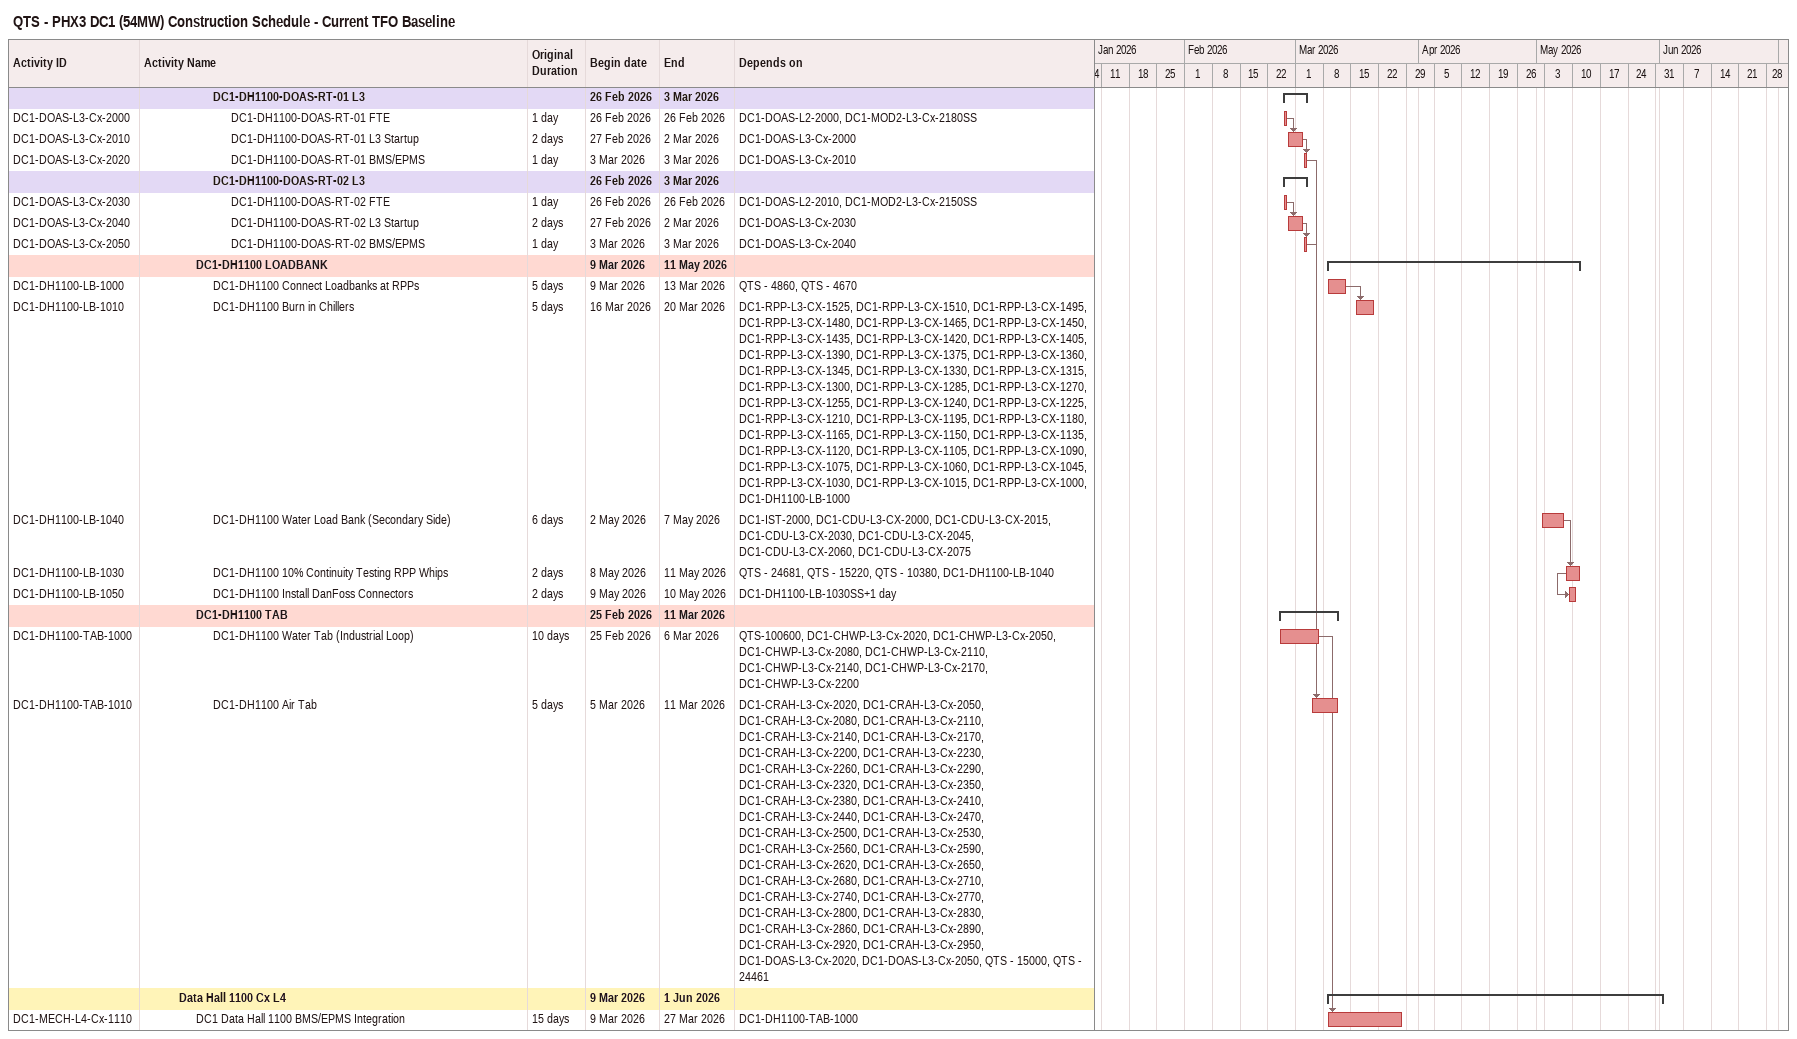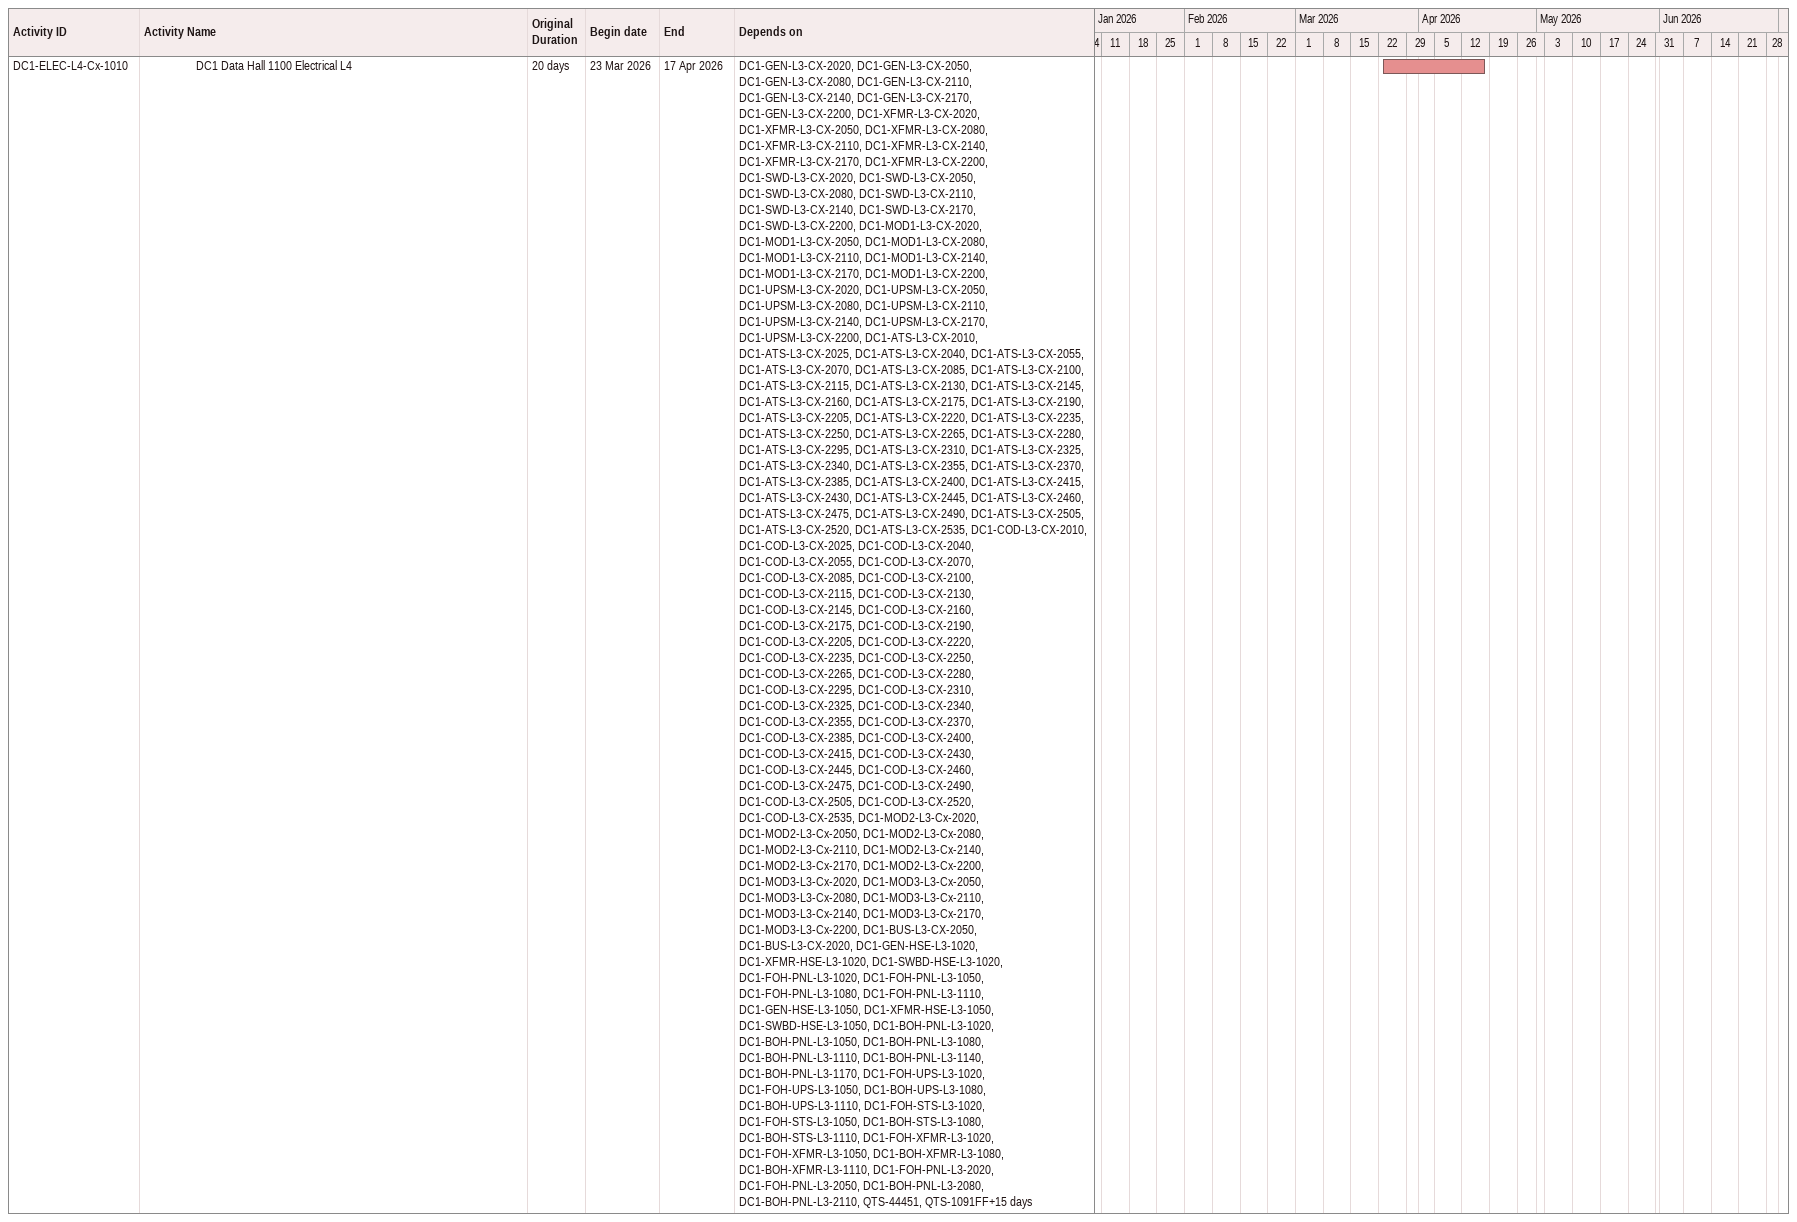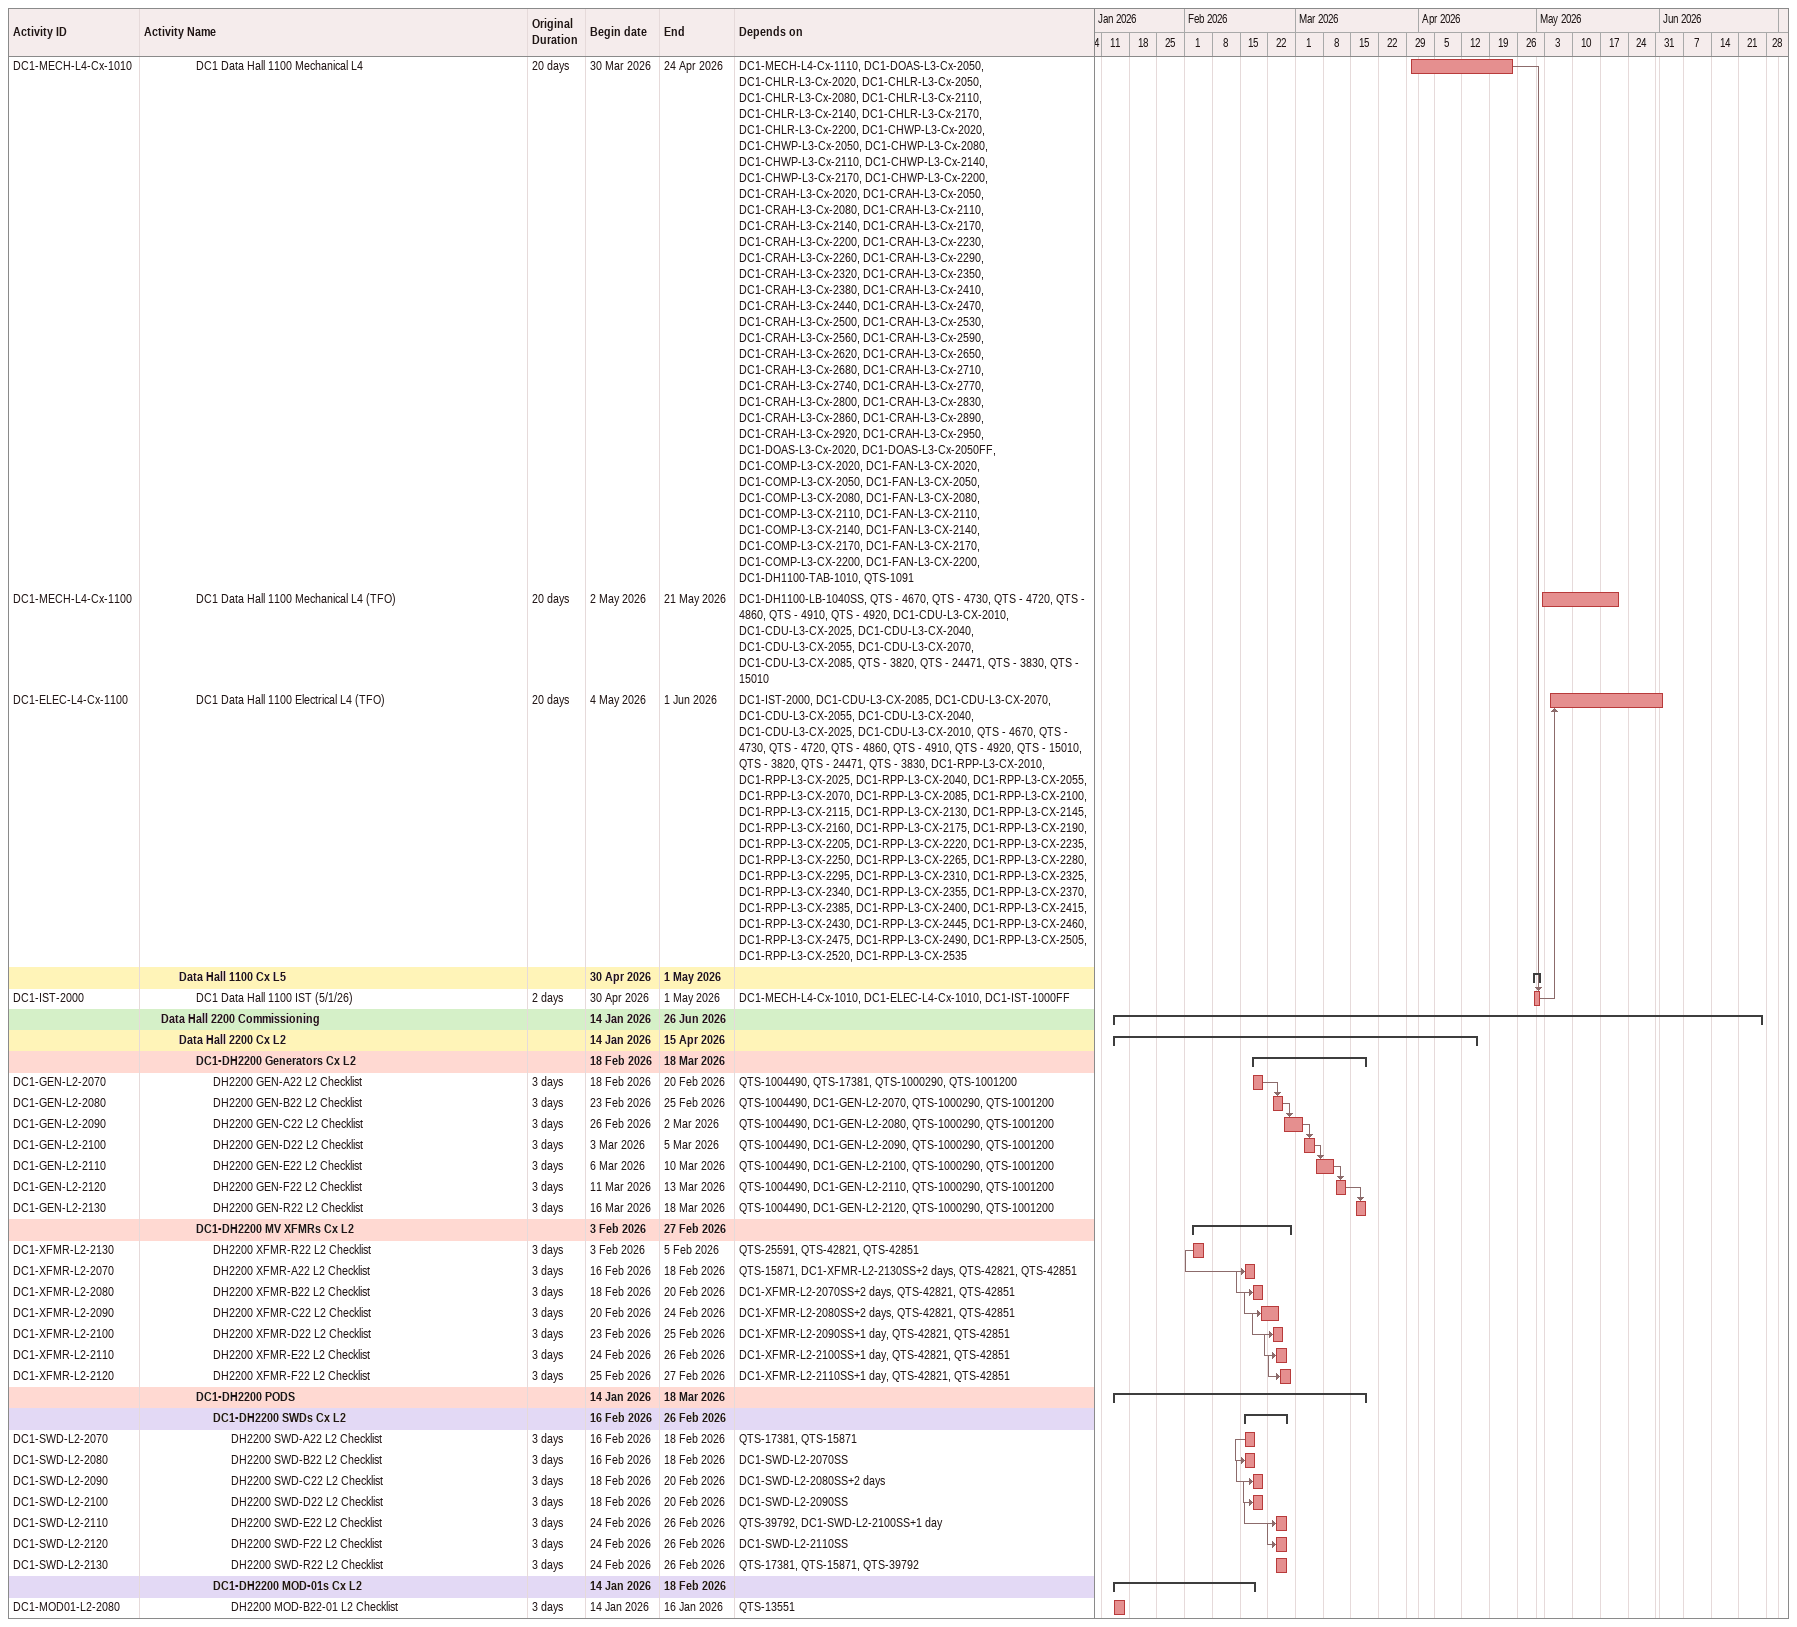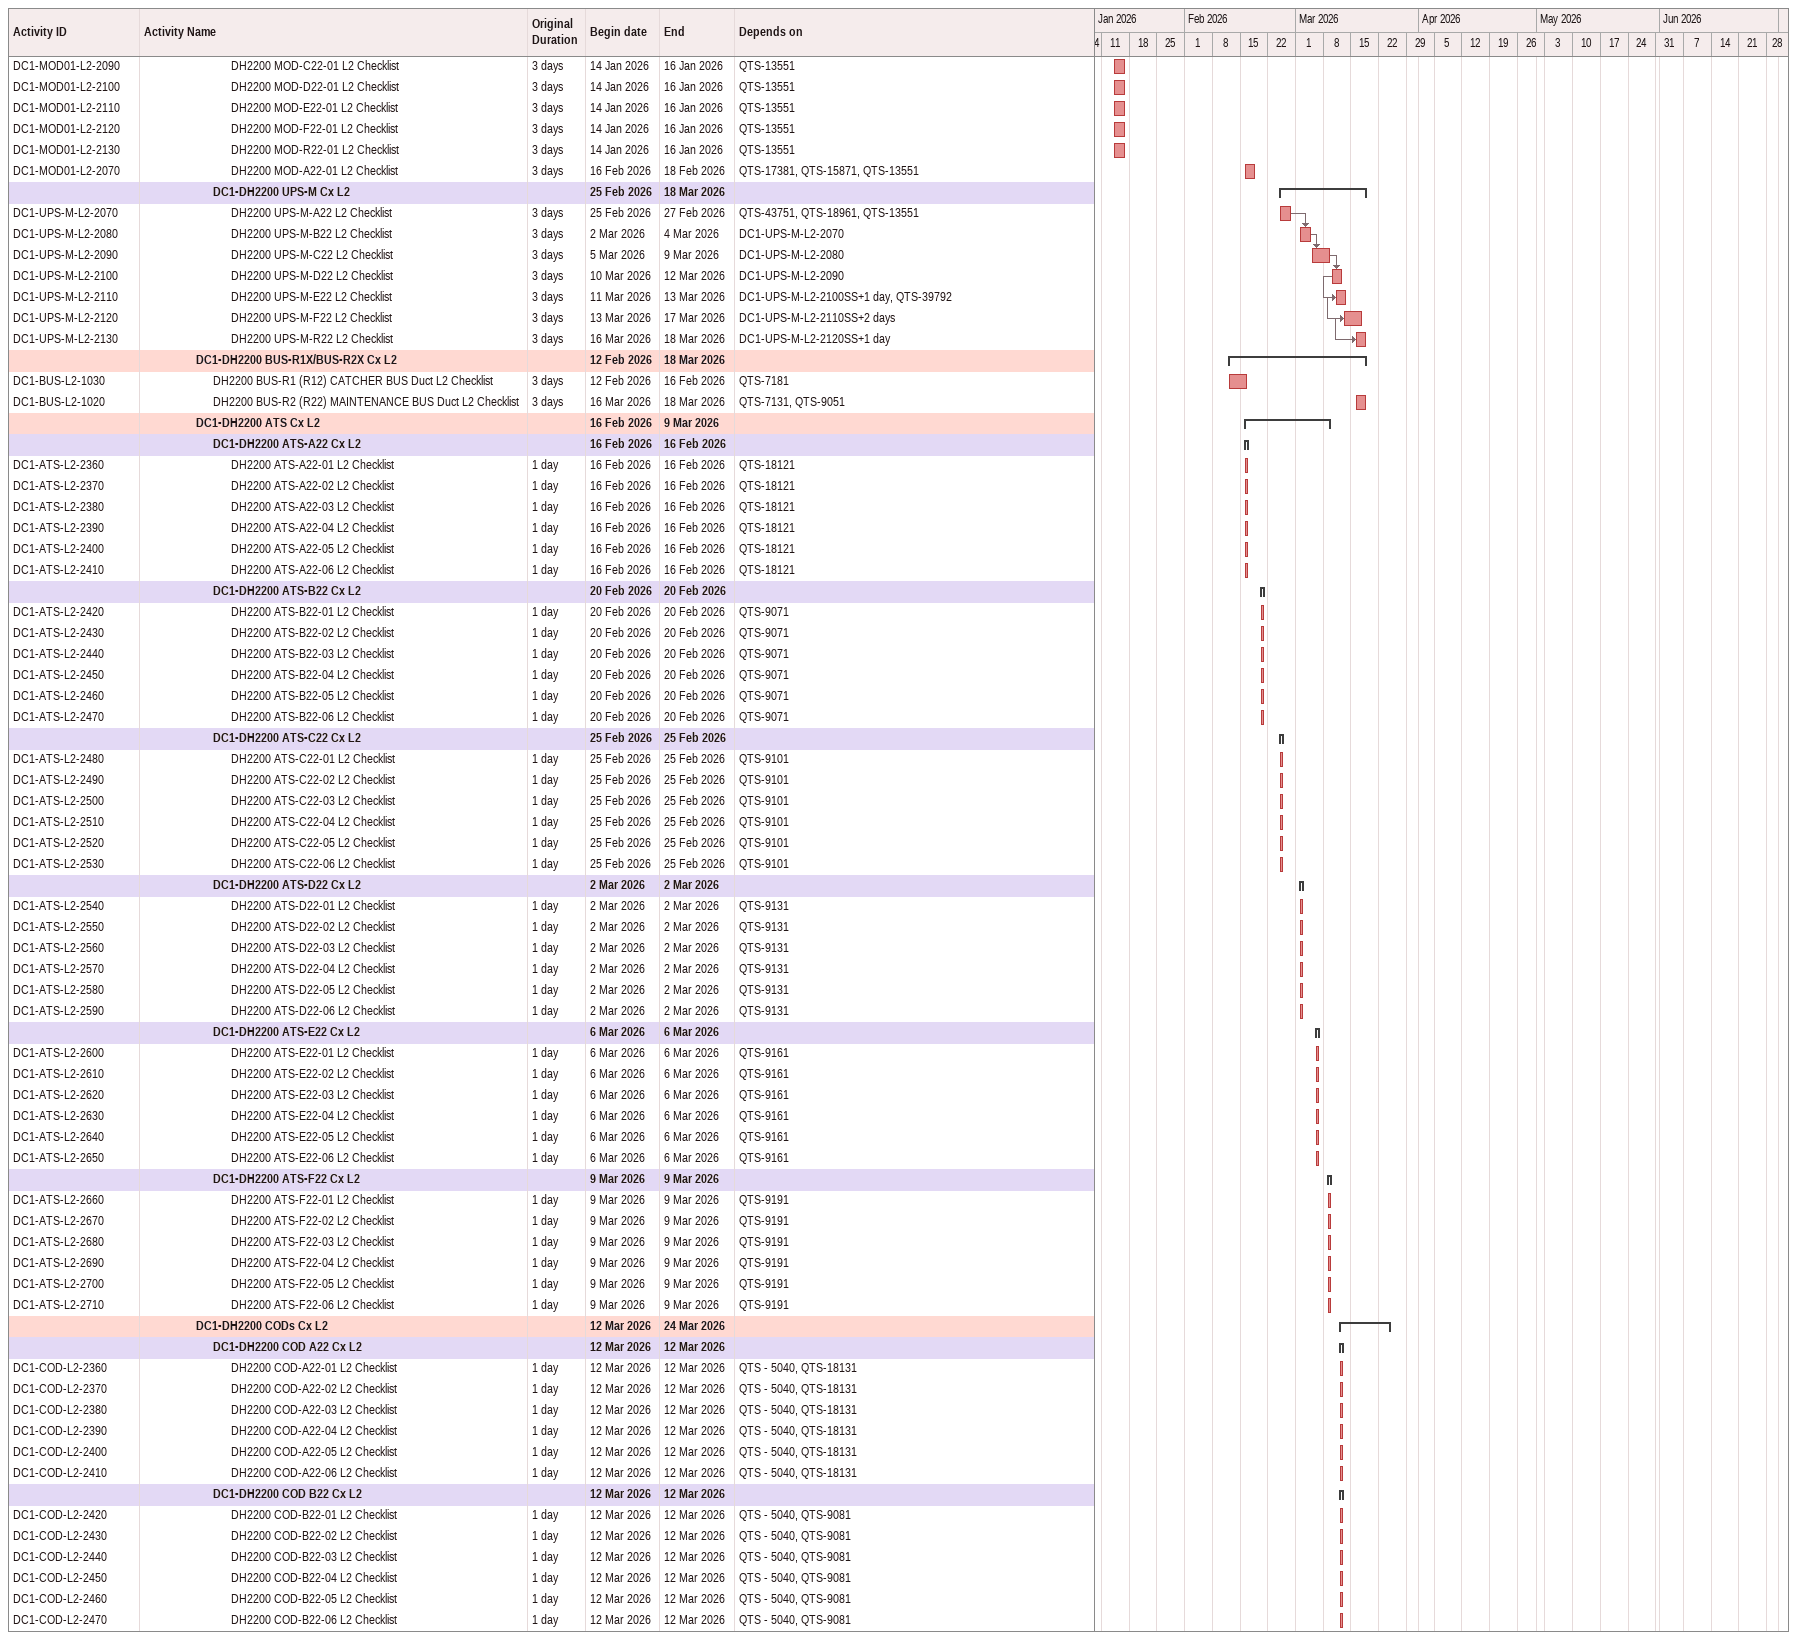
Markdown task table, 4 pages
QTS - PHX3 DC1 (54MW) Construction Schedule - Current TFO Baseline

| ID | Level | Task | Original duration | Start | Finish | Predecessors |
|---|---|---|---|---|---|---|
|  | 5 | **DC1-DH1100-DOAS-RT-01 L3** |  | 2026-02-26 | 2026-03-03 |  |
| DC1-DOAS-L3-Cx-2000 | 6 | DC1-DH1100-DOAS-RT-01 FTE | 1d | 2026-02-26 | 2026-02-26 | DC1-DOAS-L2-2000, DC1-MOD2-L3-Cx-2180SS |
| DC1-DOAS-L3-Cx-2010 | 6 | DC1-DH1100-DOAS-RT-01 L3 Startup | 2d | 2026-02-27 | 2026-03-02 | DC1-DOAS-L3-Cx-2000 |
| DC1-DOAS-L3-Cx-2020 | 6 | DC1-DH1100-DOAS-RT-01 BMS/EPMS | 1d | 2026-03-03 | 2026-03-03 | DC1-DOAS-L3-Cx-2010 |
|  | 5 | **DC1-DH1100-DOAS-RT-02 L3** |  | 2026-02-26 | 2026-03-03 |  |
| DC1-DOAS-L3-Cx-2030 | 6 | DC1-DH1100-DOAS-RT-02 FTE | 1d | 2026-02-26 | 2026-02-26 | DC1-DOAS-L2-2010, DC1-MOD2-L3-Cx-2150SS |
| DC1-DOAS-L3-Cx-2040 | 6 | DC1-DH1100-DOAS-RT-02 L3 Startup | 2d | 2026-02-27 | 2026-03-02 | DC1-DOAS-L3-Cx-2030 |
| DC1-DOAS-L3-Cx-2050 | 6 | DC1-DH1100-DOAS-RT-02 BMS/EPMS | 1d | 2026-03-03 | 2026-03-03 | DC1-DOAS-L3-Cx-2040 |
|  | 4 | **DC1-DH1100 LOADBANK** |  | 2026-03-09 | 2026-05-11 |  |
| DC1-DH1100-LB-1000 | 5 | DC1-DH1100 Connect Loadbanks at RPPs | 5d | 2026-03-09 | 2026-03-13 | QTS - 4860, QTS - 4670 |
| DC1-DH1100-LB-1010 | 5 | DC1-DH1100 Burn in Chillers | 5d | 2026-03-16 | 2026-03-20 | DC1-RPP-L3-CX-1525, DC1-RPP-L3-CX-1510, DC1-RPP-L3-CX-1495, DC1-RPP-L3-CX-1480, DC1-RPP-L3-CX-1465, DC1-RPP-L3-CX-1450, DC1-RPP-L3-CX-1435, DC1-RPP-L3-CX-1420, DC1-RPP-L3-CX-1405, DC1-RPP-L3-CX-1390, DC1-RPP-L3-CX-1375, DC1-RPP-L3-CX-1360, DC1-RPP-L3-CX-1345, DC1-RPP-L3-CX-1330, DC1-RPP-L3-CX-1315, DC1-RPP-L3-CX-1300, DC1-RPP-L3-CX-1285, DC1-RPP-L3-CX-1270, DC1-RPP-L3-CX-1255, DC1-RPP-L3-CX-1240, DC1-RPP-L3-CX-1225, DC1-RPP-L3-CX-1210, DC1-RPP-L3-CX-1195, DC1-RPP-L3-CX-1180, DC1-RPP-L3-CX-1165, DC1-RPP-L3-CX-1150, DC1-RPP-L3-CX-1135, DC1-RPP-L3-CX-1120, DC1-RPP-L3-CX-1105, DC1-RPP-L3-CX-1090, DC1-RPP-L3-CX-1075, DC1-RPP-L3-CX-1060, DC1-RPP-L3-CX-1045, DC1-RPP-L3-CX-1030, DC1-RPP-L3-CX-1015, DC1-RPP-L3-CX-1000, DC1-DH1100-LB-1000 |
| DC1-DH1100-LB-1040 | 5 | DC1-DH1100 Water Load Bank (Secondary Side) | 6d | 2026-05-02 | 2026-05-07 | DC1-IST-2000, DC1-CDU-L3-CX-2000, DC1-CDU-L3-CX-2015, DC1-CDU-L3-CX-2030, DC1-CDU-L3-CX-2045, DC1-CDU-L3-CX-2060, DC1-CDU-L3-CX-2075 |
| DC1-DH1100-LB-1030 | 5 | DC1-DH1100 10% Continuity Testing RPP Whips | 2d | 2026-05-08 | 2026-05-11 | QTS - 24681, QTS - 15220, QTS - 10380, DC1-DH1100-LB-1040 |
| DC1-DH1100-LB-1050 | 5 | DC1-DH1100 Install DanFoss Connectors | 2d | 2026-05-09 | 2026-05-10 | DC1-DH1100-LB-1030SS+1d |
|  | 4 | **DC1-DH1100 TAB** |  | 2026-02-25 | 2026-03-11 |  |
| DC1-DH1100-TAB-1000 | 5 | DC1-DH1100 Water Tab (Industrial Loop) | 10d | 2026-02-25 | 2026-03-06 | QTS-100600, DC1-CHWP-L3-Cx-2020, DC1-CHWP-L3-Cx-2050, DC1-CHWP-L3-Cx-2080, DC1-CHWP-L3-Cx-2110, DC1-CHWP-L3-Cx-2140, DC1-CHWP-L3-Cx-2170, DC1-CHWP-L3-Cx-2200 |
| DC1-DH1100-TAB-1010 | 5 | DC1-DH1100 Air Tab | 5d | 2026-03-05 | 2026-03-11 | DC1-CRAH-L3-Cx-2020, DC1-CRAH-L3-Cx-2050, DC1-CRAH-L3-Cx-2080, DC1-CRAH-L3-Cx-2110, DC1-CRAH-L3-Cx-2140, DC1-CRAH-L3-Cx-2170, DC1-CRAH-L3-Cx-2200, DC1-CRAH-L3-Cx-2230, DC1-CRAH-L3-Cx-2260, DC1-CRAH-L3-Cx-2290, DC1-CRAH-L3-Cx-2320, DC1-CRAH-L3-Cx-2350, DC1-CRAH-L3-Cx-2380, DC1-CRAH-L3-Cx-2410, DC1-CRAH-L3-Cx-2440, DC1-CRAH-L3-Cx-2470, DC1-CRAH-L3-Cx-2500, DC1-CRAH-L3-Cx-2530, DC1-CRAH-L3-Cx-2560, DC1-CRAH-L3-Cx-2590, DC1-CRAH-L3-Cx-2620, DC1-CRAH-L3-Cx-2650, DC1-CRAH-L3-Cx-2680, DC1-CRAH-L3-Cx-2710, DC1-CRAH-L3-Cx-2740, DC1-CRAH-L3-Cx-2770, DC1-CRAH-L3-Cx-2800, DC1-CRAH-L3-Cx-2830, DC1-CRAH-L3-Cx-2860, DC1-CRAH-L3-Cx-2890, DC1-CRAH-L3-Cx-2920, DC1-CRAH-L3-Cx-2950, DC1-DOAS-L3-Cx-2020, DC1-DOAS-L3-Cx-2050, QTS - 15000, QTS - 24461 |
|  | 3 | **Data Hall 1100 Cx L4** |  | 2026-03-09 | 2026-06-01 |  |
| DC1-MECH-L4-Cx-1110 | 4 | DC1 Data Hall 1100 BMS/EPMS Integration | 15d | 2026-03-09 | 2026-03-27 | DC1-DH1100-TAB-1000 |
| DC1-ELEC-L4-Cx-1010 | 4 | DC1 Data Hall 1100 Electrical L4 | 20d | 2026-03-23 | 2026-04-17 | DC1-GEN-L3-CX-2020, DC1-GEN-L3-CX-2050, DC1-GEN-L3-CX-2080, DC1-GEN-L3-CX-2110, DC1-GEN-L3-CX-2140, DC1-GEN-L3-CX-2170, DC1-GEN-L3-CX-2200, DC1-XFMR-L3-CX-2020, DC1-XFMR-L3-CX-2050, DC1-XFMR-L3-CX-2080, DC1-XFMR-L3-CX-2110, DC1-XFMR-L3-CX-2140, DC1-XFMR-L3-CX-2170, DC1-XFMR-L3-CX-2200, DC1-SWD-L3-CX-2020, DC1-SWD-L3-CX-2050, DC1-SWD-L3-CX-2080, DC1-SWD-L3-CX-2110, DC1-SWD-L3-CX-2140, DC1-SWD-L3-CX-2170, DC1-SWD-L3-CX-2200, DC1-MOD1-L3-CX-2020, DC1-MOD1-L3-CX-2050, DC1-MOD1-L3-CX-2080, DC1-MOD1-L3-CX-2110, DC1-MOD1-L3-CX-2140, DC1-MOD1-L3-CX-2170, DC1-MOD1-L3-CX-2200, DC1-UPSM-L3-CX-2020, DC1-UPSM-L3-CX-2050, DC1-UPSM-L3-CX-2080, DC1-UPSM-L3-CX-2110, DC1-UPSM-L3-CX-2140, DC1-UPSM-L3-CX-2170, DC1-UPSM-L3-CX-2200, DC1-ATS-L3-CX-2010, DC1-ATS-L3-CX-2025, DC1-ATS-L3-CX-2040, DC1-ATS-L3-CX-2055, DC1-ATS-L3-CX-2070, DC1-ATS-L3-CX-2085, DC1-ATS-L3-CX-2100, DC1-ATS-L3-CX-2115, DC1-ATS-L3-CX-2130, DC1-ATS-L3-CX-2145, DC1-ATS-L3-CX-2160, DC1-ATS-L3-CX-2175, DC1-ATS-L3-CX-2190, DC1-ATS-L3-CX-2205, DC1-ATS-L3-CX-2220, DC1-ATS-L3-CX-2235, DC1-ATS-L3-CX-2250, DC1-ATS-L3-CX-2265, DC1-ATS-L3-CX-2280, DC1-ATS-L3-CX-2295, DC1-ATS-L3-CX-2310, DC1-ATS-L3-CX-2325, DC1-ATS-L3-CX-2340, DC1-ATS-L3-CX-2355, DC1-ATS-L3-CX-2370, DC1-ATS-L3-CX-2385, DC1-ATS-L3-CX-2400, DC1-ATS-L3-CX-2415, DC1-ATS-L3-CX-2430, DC1-ATS-L3-CX-2445, DC1-ATS-L3-CX-2460, DC1-ATS-L3-CX-2475, DC1-ATS-L3-CX-2490, DC1-ATS-L3-CX-2505, DC1-ATS-L3-CX-2520, DC1-ATS-L3-CX-2535, DC1-COD-L3-CX-2010, DC1-COD-L3-CX-2025, DC1-COD-L3-CX-2040, DC1-COD-L3-CX-2055, DC1-COD-L3-CX-2070, DC1-COD-L3-CX-2085, DC1-COD-L3-CX-2100, DC1-COD-L3-CX-2115, DC1-COD-L3-CX-2130, DC1-COD-L3-CX-2145, DC1-COD-L3-CX-2160, DC1-COD-L3-CX-2175, DC1-COD-L3-CX-2190, DC1-COD-L3-CX-2205, DC1-COD-L3-CX-2220, DC1-COD-L3-CX-2235, DC1-COD-L3-CX-2250, DC1-COD-L3-CX-2265, DC1-COD-L3-CX-2280, DC1-COD-L3-CX-2295, DC1-COD-L3-CX-2310, DC1-COD-L3-CX-2325, DC1-COD-L3-CX-2340, DC1-COD-L3-CX-2355, DC1-COD-L3-CX-2370, DC1-COD-L3-CX-2385, DC1-COD-L3-CX-2400, DC1-COD-L3-CX-2415, DC1-COD-L3-CX-2430, DC1-COD-L3-CX-2445, DC1-COD-L3-CX-2460, DC1-COD-L3-CX-2475, DC1-COD-L3-CX-2490, DC1-COD-L3-CX-2505, DC1-COD-L3-CX-2520, DC1-COD-L3-CX-2535, DC1-MOD2-L3-Cx-2020, DC1-MOD2-L3-Cx-2050, DC1-MOD2-L3-Cx-2080, DC1-MOD2-L3-Cx-2110, DC1-MOD2-L3-Cx-2140, DC1-MOD2-L3-Cx-2170, DC1-MOD2-L3-Cx-2200, DC1-MOD3-L3-Cx-2020, DC1-MOD3-L3-Cx-2050, DC1-MOD3-L3-Cx-2080, DC1-MOD3-L3-Cx-2110, DC1-MOD3-L3-Cx-2140, DC1-MOD3-L3-Cx-2170, DC1-MOD3-L3-Cx-2200, DC1-BUS-L3-CX-2050, DC1-BUS-L3-CX-2020, DC1-GEN-HSE-L3-1020, DC1-XFMR-HSE-L3-1020, DC1-SWBD-HSE-L3-1020, DC1-FOH-PNL-L3-1020, DC1-FOH-PNL-L3-1050, DC1-FOH-PNL-L3-1080, DC1-FOH-PNL-L3-1110, DC1-GEN-HSE-L3-1050, DC1-XFMR-HSE-L3-1050, DC1-SWBD-HSE-L3-1050, DC1-BOH-PNL-L3-1020, DC1-BOH-PNL-L3-1050, DC1-BOH-PNL-L3-1080, DC1-BOH-PNL-L3-1110, DC1-BOH-PNL-L3-1140, DC1-BOH-PNL-L3-1170, DC1-FOH-UPS-L3-1020, DC1-FOH-UPS-L3-1050, DC1-BOH-UPS-L3-1080, DC1-BOH-UPS-L3-1110, DC1-FOH-STS-L3-1020, DC1-FOH-STS-L3-1050, DC1-BOH-STS-L3-1080, DC1-BOH-STS-L3-1110, DC1-FOH-XFMR-L3-1020, DC1-FOH-XFMR-L3-1050, DC1-BOH-XFMR-L3-1080, DC1-BOH-XFMR-L3-1110, DC1-FOH-PNL-L3-2020, DC1-FOH-PNL-L3-2050, DC1-BOH-PNL-L3-2080, DC1-BOH-PNL-L3-2110, QTS-44451, QTS-1091FF+15d |
| DC1-MECH-L4-Cx-1010 | 4 | DC1 Data Hall 1100 Mechanical L4 | 20d | 2026-03-30 | 2026-04-24 | DC1-MECH-L4-Cx-1110, DC1-DOAS-L3-Cx-2050, DC1-CHLR-L3-Cx-2020, DC1-CHLR-L3-Cx-2050, DC1-CHLR-L3-Cx-2080, DC1-CHLR-L3-Cx-2110, DC1-CHLR-L3-Cx-2140, DC1-CHLR-L3-Cx-2170, DC1-CHLR-L3-Cx-2200, DC1-CHWP-L3-Cx-2020, DC1-CHWP-L3-Cx-2050, DC1-CHWP-L3-Cx-2080, DC1-CHWP-L3-Cx-2110, DC1-CHWP-L3-Cx-2140, DC1-CHWP-L3-Cx-2170, DC1-CHWP-L3-Cx-2200, DC1-CRAH-L3-Cx-2020, DC1-CRAH-L3-Cx-2050, DC1-CRAH-L3-Cx-2080, DC1-CRAH-L3-Cx-2110, DC1-CRAH-L3-Cx-2140, DC1-CRAH-L3-Cx-2170, DC1-CRAH-L3-Cx-2200, DC1-CRAH-L3-Cx-2230, DC1-CRAH-L3-Cx-2260, DC1-CRAH-L3-Cx-2290, DC1-CRAH-L3-Cx-2320, DC1-CRAH-L3-Cx-2350, DC1-CRAH-L3-Cx-2380, DC1-CRAH-L3-Cx-2410, DC1-CRAH-L3-Cx-2440, DC1-CRAH-L3-Cx-2470, DC1-CRAH-L3-Cx-2500, DC1-CRAH-L3-Cx-2530, DC1-CRAH-L3-Cx-2560, DC1-CRAH-L3-Cx-2590, DC1-CRAH-L3-Cx-2620, DC1-CRAH-L3-Cx-2650, DC1-CRAH-L3-Cx-2680, DC1-CRAH-L3-Cx-2710, DC1-CRAH-L3-Cx-2740, DC1-CRAH-L3-Cx-2770, DC1-CRAH-L3-Cx-2800, DC1-CRAH-L3-Cx-2830, DC1-CRAH-L3-Cx-2860, DC1-CRAH-L3-Cx-2890, DC1-CRAH-L3-Cx-2920, DC1-CRAH-L3-Cx-2950, DC1-DOAS-L3-Cx-2020, DC1-DOAS-L3-Cx-2050FF, DC1-COMP-L3-CX-2020, DC1-FAN-L3-CX-2020, DC1-COMP-L3-CX-2050, DC1-FAN-L3-CX-2050, DC1-COMP-L3-CX-2080, DC1-FAN-L3-CX-2080, DC1-COMP-L3-CX-2110, DC1-FAN-L3-CX-2110, DC1-COMP-L3-CX-2140, DC1-FAN-L3-CX-2140, DC1-COMP-L3-CX-2170, DC1-FAN-L3-CX-2170, DC1-COMP-L3-CX-2200, DC1-FAN-L3-CX-2200, DC1-DH1100-TAB-1010, QTS-1091 |
| DC1-MECH-L4-Cx-1100 | 4 | DC1 Data Hall 1100 Mechanical L4 (TFO) | 20d | 2026-05-02 | 2026-05-21 | DC1-DH1100-LB-1040SS, QTS - 4670, QTS - 4730, QTS - 4720, QTS - 4860, QTS - 4910, QTS - 4920, DC1-CDU-L3-CX-2010, DC1-CDU-L3-CX-2025, DC1-CDU-L3-CX-2040, DC1-CDU-L3-CX-2055, DC1-CDU-L3-CX-2070, DC1-CDU-L3-CX-2085, QTS - 3820, QTS - 24471, QTS - 3830, QTS - 15010 |
| DC1-ELEC-L4-Cx-1100 | 4 | DC1 Data Hall 1100 Electrical L4 (TFO) | 20d | 2026-05-04 | 2026-06-01 | DC1-IST-2000, DC1-CDU-L3-CX-2085, DC1-CDU-L3-CX-2070, DC1-CDU-L3-CX-2055, DC1-CDU-L3-CX-2040, DC1-CDU-L3-CX-2025, DC1-CDU-L3-CX-2010, QTS - 4670, QTS - 4730, QTS - 4720, QTS - 4860, QTS - 4910, QTS - 4920, QTS - 15010, QTS - 3820, QTS - 24471, QTS - 3830, DC1-RPP-L3-CX-2010, DC1-RPP-L3-CX-2025, DC1-RPP-L3-CX-2040, DC1-RPP-L3-CX-2055, DC1-RPP-L3-CX-2070, DC1-RPP-L3-CX-2085, DC1-RPP-L3-CX-2100, DC1-RPP-L3-CX-2115, DC1-RPP-L3-CX-2130, DC1-RPP-L3-CX-2145, DC1-RPP-L3-CX-2160, DC1-RPP-L3-CX-2175, DC1-RPP-L3-CX-2190, DC1-RPP-L3-CX-2205, DC1-RPP-L3-CX-2220, DC1-RPP-L3-CX-2235, DC1-RPP-L3-CX-2250, DC1-RPP-L3-CX-2265, DC1-RPP-L3-CX-2280, DC1-RPP-L3-CX-2295, DC1-RPP-L3-CX-2310, DC1-RPP-L3-CX-2325, DC1-RPP-L3-CX-2340, DC1-RPP-L3-CX-2355, DC1-RPP-L3-CX-2370, DC1-RPP-L3-CX-2385, DC1-RPP-L3-CX-2400, DC1-RPP-L3-CX-2415, DC1-RPP-L3-CX-2430, DC1-RPP-L3-CX-2445, DC1-RPP-L3-CX-2460, DC1-RPP-L3-CX-2475, DC1-RPP-L3-CX-2490, DC1-RPP-L3-CX-2505, DC1-RPP-L3-CX-2520, DC1-RPP-L3-CX-2535 |
|  | 3 | **Data Hall 1100 Cx L5** |  | 2026-04-30 | 2026-05-01 |  |
| DC1-IST-2000 | 4 | DC1 Data Hall 1100 IST (5/1/26) | 2d | 2026-04-30 | 2026-05-01 | DC1-MECH-L4-Cx-1010, DC1-ELEC-L4-Cx-1010, DC1-IST-1000FF |
|  | 2 | **Data Hall 2200 Commissioning** |  | 2026-01-14 | 2026-06-26 |  |
|  | 3 | **Data Hall 2200 Cx L2** |  | 2026-01-14 | 2026-04-15 |  |
|  | 4 | **DC1-DH2200 Generators Cx L2** |  | 2026-02-18 | 2026-03-18 |  |
| DC1-GEN-L2-2070 | 5 | DH2200 GEN-A22 L2 Checklist | 3d | 2026-02-18 | 2026-02-20 | QTS-1004490, QTS-17381, QTS-1000290, QTS-1001200 |
| DC1-GEN-L2-2080 | 5 | DH2200 GEN-B22 L2 Checklist | 3d | 2026-02-23 | 2026-02-25 | QTS-1004490, DC1-GEN-L2-2070, QTS-1000290, QTS-1001200 |
| DC1-GEN-L2-2090 | 5 | DH2200 GEN-C22 L2 Checklist | 3d | 2026-02-26 | 2026-03-02 | QTS-1004490, DC1-GEN-L2-2080, QTS-1000290, QTS-1001200 |
| DC1-GEN-L2-2100 | 5 | DH2200 GEN-D22 L2 Checklist | 3d | 2026-03-03 | 2026-03-05 | QTS-1004490, DC1-GEN-L2-2090, QTS-1000290, QTS-1001200 |
| DC1-GEN-L2-2110 | 5 | DH2200 GEN-E22 L2 Checklist | 3d | 2026-03-06 | 2026-03-10 | QTS-1004490, DC1-GEN-L2-2100, QTS-1000290, QTS-1001200 |
| DC1-GEN-L2-2120 | 5 | DH2200 GEN-F22 L2 Checklist | 3d | 2026-03-11 | 2026-03-13 | QTS-1004490, DC1-GEN-L2-2110, QTS-1000290, QTS-1001200 |
| DC1-GEN-L2-2130 | 5 | DH2200 GEN-R22 L2 Checklist | 3d | 2026-03-16 | 2026-03-18 | QTS-1004490, DC1-GEN-L2-2120, QTS-1000290, QTS-1001200 |
|  | 4 | **DC1-DH2200 MV XFMRs Cx L2** |  | 2026-02-03 | 2026-02-27 |  |
| DC1-XFMR-L2-2130 | 5 | DH2200 XFMR-R22 L2 Checklist | 3d | 2026-02-03 | 2026-02-05 | QTS-25591, QTS-42821, QTS-42851 |
| DC1-XFMR-L2-2070 | 5 | DH2200 XFMR-A22 L2 Checklist | 3d | 2026-02-16 | 2026-02-18 | QTS-15871, DC1-XFMR-L2-2130SS+2d, QTS-42821, QTS-42851 |
| DC1-XFMR-L2-2080 | 5 | DH2200 XFMR-B22 L2 Checklist | 3d | 2026-02-18 | 2026-02-20 | DC1-XFMR-L2-2070SS+2d, QTS-42821, QTS-42851 |
| DC1-XFMR-L2-2090 | 5 | DH2200 XFMR-C22 L2 Checklist | 3d | 2026-02-20 | 2026-02-24 | DC1-XFMR-L2-2080SS+2d, QTS-42821, QTS-42851 |
| DC1-XFMR-L2-2100 | 5 | DH2200 XFMR-D22 L2 Checklist | 3d | 2026-02-23 | 2026-02-25 | DC1-XFMR-L2-2090SS+1d, QTS-42821, QTS-42851 |
| DC1-XFMR-L2-2110 | 5 | DH2200 XFMR-E22 L2 Checklist | 3d | 2026-02-24 | 2026-02-26 | DC1-XFMR-L2-2100SS+1d, QTS-42821, QTS-42851 |
| DC1-XFMR-L2-2120 | 5 | DH2200 XFMR-F22 L2 Checklist | 3d | 2026-02-25 | 2026-02-27 | DC1-XFMR-L2-2110SS+1d, QTS-42821, QTS-42851 |
|  | 4 | **DC1-DH2200 PODS** |  | 2026-01-14 | 2026-03-18 |  |
|  | 5 | **DC1-DH2200 SWDs Cx L2** |  | 2026-02-16 | 2026-02-26 |  |
| DC1-SWD-L2-2070 | 6 | DH2200 SWD-A22 L2 Checklist | 3d | 2026-02-16 | 2026-02-18 | QTS-17381, QTS-15871 |
| DC1-SWD-L2-2080 | 6 | DH2200 SWD-B22 L2 Checklist | 3d | 2026-02-16 | 2026-02-18 | DC1-SWD-L2-2070SS |
| DC1-SWD-L2-2090 | 6 | DH2200 SWD-C22 L2 Checklist | 3d | 2026-02-18 | 2026-02-20 | DC1-SWD-L2-2080SS+2d |
| DC1-SWD-L2-2100 | 6 | DH2200 SWD-D22 L2 Checklist | 3d | 2026-02-18 | 2026-02-20 | DC1-SWD-L2-2090SS |
| DC1-SWD-L2-2110 | 6 | DH2200 SWD-E22 L2 Checklist | 3d | 2026-02-24 | 2026-02-26 | QTS-39792, DC1-SWD-L2-2100SS+1d |
| DC1-SWD-L2-2120 | 6 | DH2200 SWD-F22 L2 Checklist | 3d | 2026-02-24 | 2026-02-26 | DC1-SWD-L2-2110SS |
| DC1-SWD-L2-2130 | 6 | DH2200 SWD-R22 L2 Checklist | 3d | 2026-02-24 | 2026-02-26 | QTS-17381, QTS-15871, QTS-39792 |
|  | 5 | **DC1-DH2200 MOD-01s Cx L2** |  | 2026-01-14 | 2026-02-18 |  |
| DC1-MOD01-L2-2080 | 6 | DH2200 MOD-B22-01 L2 Checklist | 3d | 2026-01-14 | 2026-01-16 | QTS-13551 |
| DC1-MOD01-L2-2090 | 6 | DH2200 MOD-C22-01 L2 Checklist | 3d | 2026-01-14 | 2026-01-16 | QTS-13551 |
| DC1-MOD01-L2-2100 | 6 | DH2200 MOD-D22-01 L2 Checklist | 3d | 2026-01-14 | 2026-01-16 | QTS-13551 |
| DC1-MOD01-L2-2110 | 6 | DH2200 MOD-E22-01 L2 Checklist | 3d | 2026-01-14 | 2026-01-16 | QTS-13551 |
| DC1-MOD01-L2-2120 | 6 | DH2200 MOD-F22-01 L2 Checklist | 3d | 2026-01-14 | 2026-01-16 | QTS-13551 |
| DC1-MOD01-L2-2130 | 6 | DH2200 MOD-R22-01 L2 Checklist | 3d | 2026-01-14 | 2026-01-16 | QTS-13551 |
| DC1-MOD01-L2-2070 | 6 | DH2200 MOD-A22-01 L2 Checklist | 3d | 2026-02-16 | 2026-02-18 | QTS-17381, QTS-15871, QTS-13551 |
|  | 5 | **DC1-DH2200 UPS-M Cx L2** |  | 2026-02-25 | 2026-03-18 |  |
| DC1-UPS-M-L2-2070 | 6 | DH2200 UPS-M-A22 L2 Checklist | 3d | 2026-02-25 | 2026-02-27 | QTS-43751, QTS-18961, QTS-13551 |
| DC1-UPS-M-L2-2080 | 6 | DH2200 UPS-M-B22 L2 Checklist | 3d | 2026-03-02 | 2026-03-04 | DC1-UPS-M-L2-2070 |
| DC1-UPS-M-L2-2090 | 6 | DH2200 UPS-M-C22 L2 Checklist | 3d | 2026-03-05 | 2026-03-09 | DC1-UPS-M-L2-2080 |
| DC1-UPS-M-L2-2100 | 6 | DH2200 UPS-M-D22 L2 Checklist | 3d | 2026-03-10 | 2026-03-12 | DC1-UPS-M-L2-2090 |
| DC1-UPS-M-L2-2110 | 6 | DH2200 UPS-M-E22 L2 Checklist | 3d | 2026-03-11 | 2026-03-13 | DC1-UPS-M-L2-2100SS+1d, QTS-39792 |
| DC1-UPS-M-L2-2120 | 6 | DH2200 UPS-M-F22 L2 Checklist | 3d | 2026-03-13 | 2026-03-17 | DC1-UPS-M-L2-2110SS+2d |
| DC1-UPS-M-L2-2130 | 6 | DH2200 UPS-M-R22 L2 Checklist | 3d | 2026-03-16 | 2026-03-18 | DC1-UPS-M-L2-2120SS+1d |
|  | 4 | **DC1-DH2200 BUS-R1X/BUS-R2X Cx L2** |  | 2026-02-12 | 2026-03-18 |  |
| DC1-BUS-L2-1030 | 5 | DH2200 BUS-R1 (R12) CATCHER BUS Duct L2 Checklist | 3d | 2026-02-12 | 2026-02-16 | QTS-7181 |
| DC1-BUS-L2-1020 | 5 | DH2200 BUS-R2 (R22) MAINTENANCE BUS Duct L2 Checklist | 3d | 2026-03-16 | 2026-03-18 | QTS-7131, QTS-9051 |
|  | 4 | **DC1-DH2200 ATS Cx L2** |  | 2026-02-16 | 2026-03-09 |  |
|  | 5 | **DC1-DH2200 ATS-A22 Cx L2** |  | 2026-02-16 | 2026-02-16 |  |
| DC1-ATS-L2-2360 | 6 | DH2200 ATS-A22-01 L2 Checklist | 1d | 2026-02-16 | 2026-02-16 | QTS-18121 |
| DC1-ATS-L2-2370 | 6 | DH2200 ATS-A22-02 L2 Checklist | 1d | 2026-02-16 | 2026-02-16 | QTS-18121 |
| DC1-ATS-L2-2380 | 6 | DH2200 ATS-A22-03 L2 Checklist | 1d | 2026-02-16 | 2026-02-16 | QTS-18121 |
| DC1-ATS-L2-2390 | 6 | DH2200 ATS-A22-04 L2 Checklist | 1d | 2026-02-16 | 2026-02-16 | QTS-18121 |
| DC1-ATS-L2-2400 | 6 | DH2200 ATS-A22-05 L2 Checklist | 1d | 2026-02-16 | 2026-02-16 | QTS-18121 |
| DC1-ATS-L2-2410 | 6 | DH2200 ATS-A22-06 L2 Checklist | 1d | 2026-02-16 | 2026-02-16 | QTS-18121 |
|  | 5 | **DC1-DH2200 ATS-B22 Cx L2** |  | 2026-02-20 | 2026-02-20 |  |
| DC1-ATS-L2-2420 | 6 | DH2200 ATS-B22-01 L2 Checklist | 1d | 2026-02-20 | 2026-02-20 | QTS-9071 |
| DC1-ATS-L2-2430 | 6 | DH2200 ATS-B22-02 L2 Checklist | 1d | 2026-02-20 | 2026-02-20 | QTS-9071 |
| DC1-ATS-L2-2440 | 6 | DH2200 ATS-B22-03 L2 Checklist | 1d | 2026-02-20 | 2026-02-20 | QTS-9071 |
| DC1-ATS-L2-2450 | 6 | DH2200 ATS-B22-04 L2 Checklist | 1d | 2026-02-20 | 2026-02-20 | QTS-9071 |
| DC1-ATS-L2-2460 | 6 | DH2200 ATS-B22-05 L2 Checklist | 1d | 2026-02-20 | 2026-02-20 | QTS-9071 |
| DC1-ATS-L2-2470 | 6 | DH2200 ATS-B22-06 L2 Checklist | 1d | 2026-02-20 | 2026-02-20 | QTS-9071 |
|  | 5 | **DC1-DH2200 ATS-C22 Cx L2** |  | 2026-02-25 | 2026-02-25 |  |
| DC1-ATS-L2-2480 | 6 | DH2200 ATS-C22-01 L2 Checklist | 1d | 2026-02-25 | 2026-02-25 | QTS-9101 |
| DC1-ATS-L2-2490 | 6 | DH2200 ATS-C22-02 L2 Checklist | 1d | 2026-02-25 | 2026-02-25 | QTS-9101 |
| DC1-ATS-L2-2500 | 6 | DH2200 ATS-C22-03 L2 Checklist | 1d | 2026-02-25 | 2026-02-25 | QTS-9101 |
| DC1-ATS-L2-2510 | 6 | DH2200 ATS-C22-04 L2 Checklist | 1d | 2026-02-25 | 2026-02-25 | QTS-9101 |
| DC1-ATS-L2-2520 | 6 | DH2200 ATS-C22-05 L2 Checklist | 1d | 2026-02-25 | 2026-02-25 | QTS-9101 |
| DC1-ATS-L2-2530 | 6 | DH2200 ATS-C22-06 L2 Checklist | 1d | 2026-02-25 | 2026-02-25 | QTS-9101 |
|  | 5 | **DC1-DH2200 ATS-D22 Cx L2** |  | 2026-03-02 | 2026-03-02 |  |
| DC1-ATS-L2-2540 | 6 | DH2200 ATS-D22-01 L2 Checklist | 1d | 2026-03-02 | 2026-03-02 | QTS-9131 |
| DC1-ATS-L2-2550 | 6 | DH2200 ATS-D22-02 L2 Checklist | 1d | 2026-03-02 | 2026-03-02 | QTS-9131 |
| DC1-ATS-L2-2560 | 6 | DH2200 ATS-D22-03 L2 Checklist | 1d | 2026-03-02 | 2026-03-02 | QTS-9131 |
| DC1-ATS-L2-2570 | 6 | DH2200 ATS-D22-04 L2 Checklist | 1d | 2026-03-02 | 2026-03-02 | QTS-9131 |
| DC1-ATS-L2-2580 | 6 | DH2200 ATS-D22-05 L2 Checklist | 1d | 2026-03-02 | 2026-03-02 | QTS-9131 |
| DC1-ATS-L2-2590 | 6 | DH2200 ATS-D22-06 L2 Checklist | 1d | 2026-03-02 | 2026-03-02 | QTS-9131 |
|  | 5 | **DC1-DH2200 ATS-E22 Cx L2** |  | 2026-03-06 | 2026-03-06 |  |
| DC1-ATS-L2-2600 | 6 | DH2200 ATS-E22-01 L2 Checklist | 1d | 2026-03-06 | 2026-03-06 | QTS-9161 |
| DC1-ATS-L2-2610 | 6 | DH2200 ATS-E22-02 L2 Checklist | 1d | 2026-03-06 | 2026-03-06 | QTS-9161 |
| DC1-ATS-L2-2620 | 6 | DH2200 ATS-E22-03 L2 Checklist | 1d | 2026-03-06 | 2026-03-06 | QTS-9161 |
| DC1-ATS-L2-2630 | 6 | DH2200 ATS-E22-04 L2 Checklist | 1d | 2026-03-06 | 2026-03-06 | QTS-9161 |
| DC1-ATS-L2-2640 | 6 | DH2200 ATS-E22-05 L2 Checklist | 1d | 2026-03-06 | 2026-03-06 | QTS-9161 |
| DC1-ATS-L2-2650 | 6 | DH2200 ATS-E22-06 L2 Checklist | 1d | 2026-03-06 | 2026-03-06 | QTS-9161 |
|  | 5 | **DC1-DH2200 ATS-F22 Cx L2** |  | 2026-03-09 | 2026-03-09 |  |
| DC1-ATS-L2-2660 | 6 | DH2200 ATS-F22-01 L2 Checklist | 1d | 2026-03-09 | 2026-03-09 | QTS-9191 |
| DC1-ATS-L2-2670 | 6 | DH2200 ATS-F22-02 L2 Checklist | 1d | 2026-03-09 | 2026-03-09 | QTS-9191 |
| DC1-ATS-L2-2680 | 6 | DH2200 ATS-F22-03 L2 Checklist | 1d | 2026-03-09 | 2026-03-09 | QTS-9191 |
| DC1-ATS-L2-2690 | 6 | DH2200 ATS-F22-04 L2 Checklist | 1d | 2026-03-09 | 2026-03-09 | QTS-9191 |
| DC1-ATS-L2-2700 | 6 | DH2200 ATS-F22-05 L2 Checklist | 1d | 2026-03-09 | 2026-03-09 | QTS-9191 |
| DC1-ATS-L2-2710 | 6 | DH2200 ATS-F22-06 L2 Checklist | 1d | 2026-03-09 | 2026-03-09 | QTS-9191 |
|  | 4 | **DC1-DH2200 CODs Cx L2** |  | 2026-03-12 | 2026-03-24 |  |
|  | 5 | **DC1-DH2200 COD A22 Cx L2** |  | 2026-03-12 | 2026-03-12 |  |
| DC1-COD-L2-2360 | 6 | DH2200 COD-A22-01 L2 Checklist | 1d | 2026-03-12 | 2026-03-12 | QTS - 5040, QTS-18131 |
| DC1-COD-L2-2370 | 6 | DH2200 COD-A22-02 L2 Checklist | 1d | 2026-03-12 | 2026-03-12 | QTS - 5040, QTS-18131 |
| DC1-COD-L2-2380 | 6 | DH2200 COD-A22-03 L2 Checklist | 1d | 2026-03-12 | 2026-03-12 | QTS - 5040, QTS-18131 |
| DC1-COD-L2-2390 | 6 | DH2200 COD-A22-04 L2 Checklist | 1d | 2026-03-12 | 2026-03-12 | QTS - 5040, QTS-18131 |
| DC1-COD-L2-2400 | 6 | DH2200 COD-A22-05 L2 Checklist | 1d | 2026-03-12 | 2026-03-12 | QTS - 5040, QTS-18131 |
| DC1-COD-L2-2410 | 6 | DH2200 COD-A22-06 L2 Checklist | 1d | 2026-03-12 | 2026-03-12 | QTS - 5040, QTS-18131 |
|  | 5 | **DC1-DH2200 COD B22 Cx L2** |  | 2026-03-12 | 2026-03-12 |  |
| DC1-COD-L2-2420 | 6 | DH2200 COD-B22-01 L2 Checklist | 1d | 2026-03-12 | 2026-03-12 | QTS - 5040, QTS-9081 |
| DC1-COD-L2-2430 | 6 | DH2200 COD-B22-02 L2 Checklist | 1d | 2026-03-12 | 2026-03-12 | QTS - 5040, QTS-9081 |
| DC1-COD-L2-2440 | 6 | DH2200 COD-B22-03 L2 Checklist | 1d | 2026-03-12 | 2026-03-12 | QTS - 5040, QTS-9081 |
| DC1-COD-L2-2450 | 6 | DH2200 COD-B22-04 L2 Checklist | 1d | 2026-03-12 | 2026-03-12 | QTS - 5040, QTS-9081 |
| DC1-COD-L2-2460 | 6 | DH2200 COD-B22-05 L2 Checklist | 1d | 2026-03-12 | 2026-03-12 | QTS - 5040, QTS-9081 |
| DC1-COD-L2-2470 | 6 | DH2200 COD-B22-06 L2 Checklist | 1d | 2026-03-12 | 2026-03-12 | QTS - 5040, QTS-9081 |
